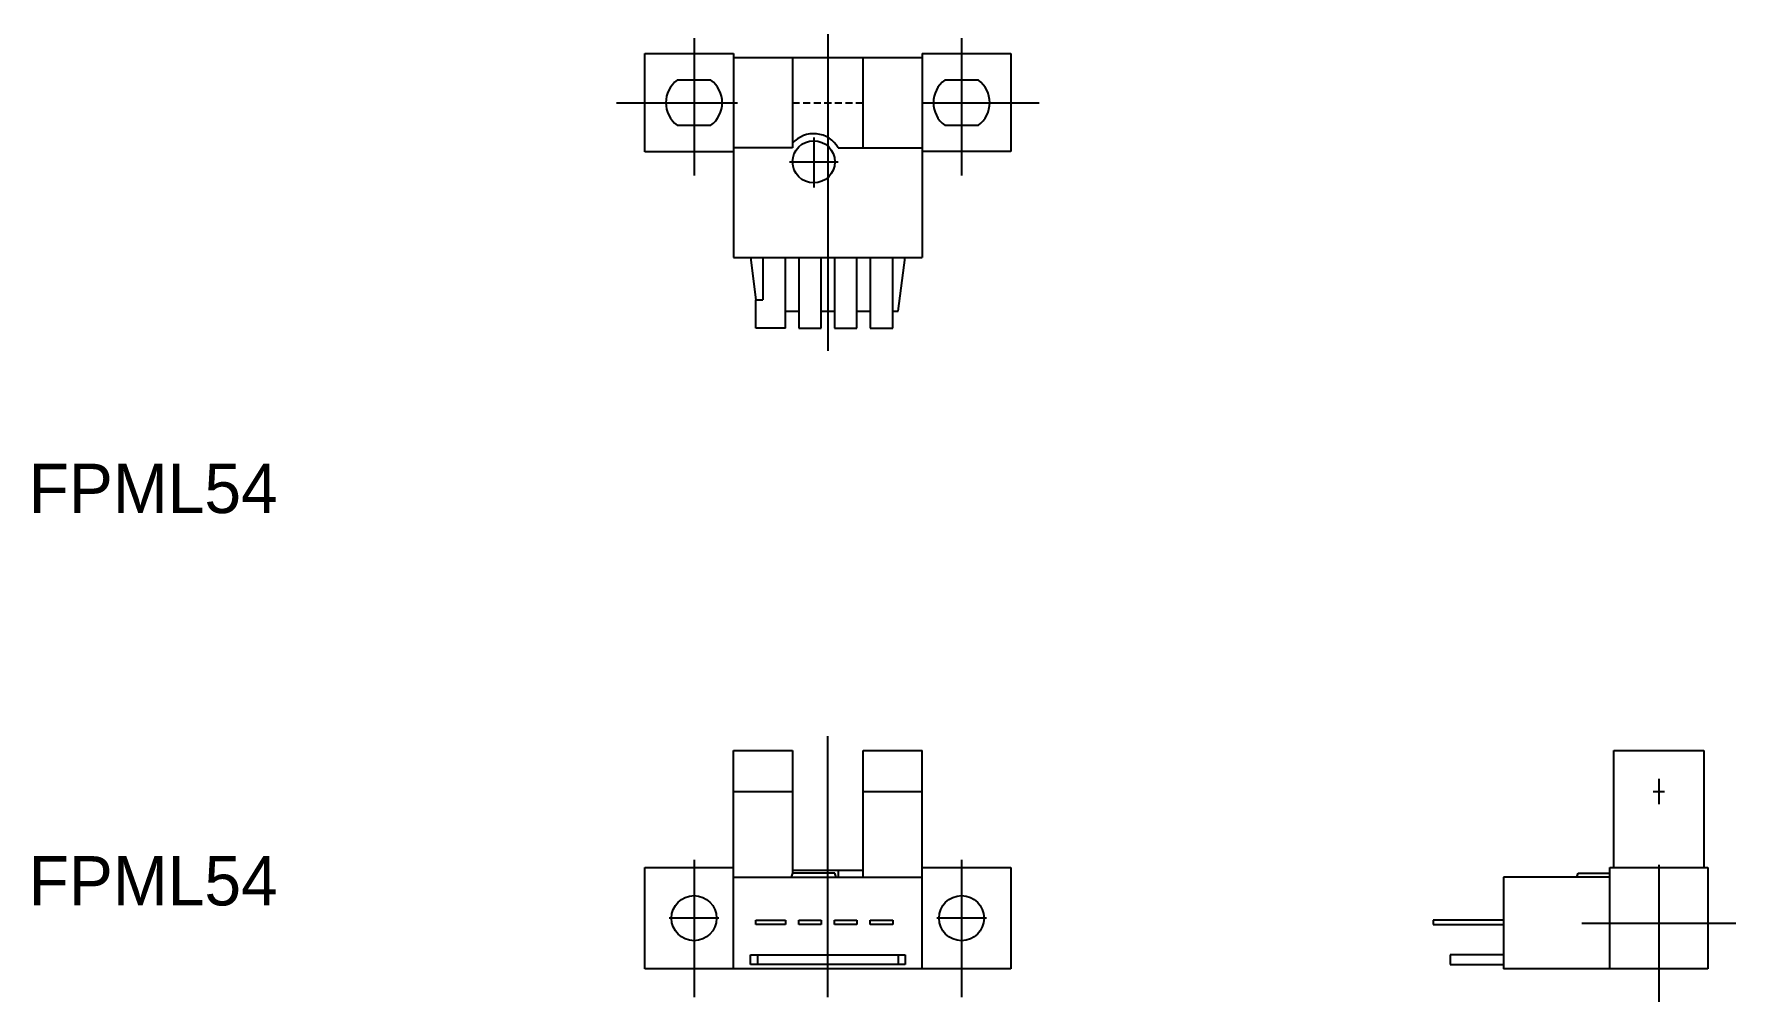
# Model space of a CAD drawing. Extents: x -61 to 60, y 28 to 97.
import ezdxf

# ---------------------------------------------------------------- set-up
doc = ezdxf.new("R2010")
doc.units = 0
doc.linetypes.add('CENTER', pattern=[50.8, 31.75, -6.35, 6.35, -6.35])
doc.linetypes.add('DASHED', pattern=[0.75, 0.5, -0.25])
doc.layers.get('0').update_dxf_attribs({"linetype": 'CONTINUOUS'})
doc.layers.add('CENTER', color=1, linetype='CENTER')

msp = doc.modelspace()

# ---------------------------------------------------------------- linework, layer by layer
at = {"linetype": 'CONTINUOUS'}
for p, q in [((-17.547531, 95.429594), (-11.247531, 95.429594)), ((-17.547531, 95.429594), (-11.247531, 95.429594)), ((-17.547531, 88.429594), (-17.547531, 95.429594)), ((-17.547531, 88.429594), (-17.547531, 95.429594)), ((-11.247531, 95.429594), (-11.247531, 80.929594)), ((-11.247531, 95.429594), (-11.247531, 80.929594)), ((-11.247531, 95.129594), (2.152469, 95.129594)), ((-7.047531, 95.129594), (-7.047531, 88.729594)), ((-7.047531, 95.129594), (-7.047531, 88.729594)), ((-2.047531, 88.729594), (-2.047531, 95.129594)), ((-2.047531, 88.729594), (-2.047531, 95.129594)), ((2.152469, 95.427439), (8.452469, 95.427439)), ((2.152469, 95.427439), (8.452469, 95.427439)), ((2.152469, 95.427439), (2.152469, 80.929594)), ((2.152469, 95.427439), (2.152469, 80.929594)), ((8.452469, 95.427439), (8.452469, 88.454594)), ((8.452469, 95.427439), (8.452469, 88.454594)), ((-12.847531, 93.529594), (-15.247531, 93.529594)), ((-12.847531, 93.529594), (-15.247531, 93.529594)), ((6.152469, 93.529594), (3.752469, 93.529594)), ((6.152469, 93.529594), (3.752469, 93.529594)), ((-15.247531, 90.329594), (-12.847531, 90.329594)), ((-15.247531, 90.329594), (-12.847531, 90.329594)), ((3.752469, 90.329594), (6.152469, 90.329594)), ((3.752469, 90.329594), (6.152469, 90.329594)), ((-11.247531, 88.429594), (-17.547531, 88.429594)), ((-11.247531, 88.429594), (-17.547531, 88.429594)), ((-7.047531, 88.729594), (-11.247531, 88.729594)), ((-7.047531, 88.729594), (-11.247531, 88.729594)), ((-3.81548, 88.729594), (2.152469, 88.729594)), ((8.452469, 88.454594), (2.152469, 88.454594)), ((8.452469, 88.454594), (2.152469, 88.454594)), ((-11.247531, 80.929594), (2.152469, 80.929594)), ((-10.047531, 80.929594), (-9.652794, 77.929594)), ((-9.157531, 80.929594), (-9.157531, 77.929594)), ((-7.557531, 75.929594), (-7.557531, 80.929594)), ((-6.617531, 80.929594), (-6.617531, 75.929594)), ((-5.017531, 75.929594), (-5.017531, 80.929594)), ((-4.077531, 80.929594), (-4.077531, 75.929594)), ((-2.477531, 75.929594), (-2.477531, 80.929594)), ((-1.537531, 80.929594), (-1.537531, 75.929594)), ((0.062469, 75.929594), (0.062469, 80.929594)), ((0.452469, 77.129594), (0.952469, 80.929594)), ((-9.657531, 77.929594), (-9.157531, 77.929594)), ((-9.657531, 75.929594), (-9.657531, 77.929594)), ((-7.557531, 77.129594), (-6.617531, 77.129594)), ((-5.017531, 77.129594), (-4.077531, 77.129594)), ((-2.477531, 77.129594), (-1.537531, 77.129594)), ((0.062469, 77.129594), (0.452469, 77.129594)), ((-7.557531, 75.929594), (-9.657531, 75.929594)), ((-6.617531, 75.929594), (-5.017531, 75.929594)), ((-4.077531, 75.929594), (-2.477531, 75.929594)), ((-1.537531, 75.929594), (0.062469, 75.929594)), ((-11.247531, 30.429594), (-11.247531, 45.929594)), ((-11.247531, 30.429594), (-11.247531, 45.929594)), ((-11.247531, 45.929594), (-7.047531, 45.929594)), ((-11.247531, 45.929594), (-7.047531, 45.929594)), ((-7.047531, 45.929594), (-7.047531, 37.229594)), ((-7.047531, 45.929594), (-7.047531, 37.229594)), ((-2.047531, 45.929594), (2.152469, 45.929594)), ((-2.047531, 45.929594), (2.152469, 45.929594)), ((-2.047531, 36.929594), (-2.047531, 45.929594)), ((-2.047531, 36.929594), (-2.047531, 45.929594)), ((2.152469, 30.429594), (2.152469, 45.929594)), ((2.152469, 30.429594), (2.152469, 45.929594)), ((51.277469, 45.929594), (57.677469, 45.929594)), ((51.277469, 45.929594), (57.677469, 45.929594)), ((51.277469, 37.629594), (51.277469, 45.929594)), ((51.277469, 37.629594), (51.277469, 45.929594)), ((57.677469, 45.929594), (57.677469, 37.629594)), ((57.677469, 45.929594), (57.677469, 37.629594)), ((-11.247531, 43.029594), (-7.047531, 43.029594)), ((-11.247531, 43.029594), (-7.047531, 43.029594)), ((-2.047531, 43.029594), (2.152469, 43.029594)), ((-2.047531, 43.029594), (2.152469, 43.029594)), ((-17.547531, 37.629594), (-11.247531, 37.629594)), ((-17.547531, 37.629594), (-11.247531, 37.629594)), ((-17.547531, 30.429594), (-17.547531, 37.629594)), ((-17.547531, 30.429594), (-17.547531, 37.629594)), ((2.152469, 37.629594), (8.452469, 37.629594)), ((2.152469, 37.629594), (8.452469, 37.629594)), ((8.452469, 37.629594), (8.452469, 30.429594)), ((8.452469, 37.629594), (8.452469, 30.429594)), ((51.002469, 37.629594), (57.952469, 37.629594)), ((51.002469, 37.629594), (57.952469, 37.629594)), ((51.002469, 30.429594), (51.002469, 37.629594)), ((51.002469, 30.429594), (51.002469, 37.629594)), ((57.952469, 37.629594), (57.952469, 30.429594)), ((57.952469, 37.629594), (57.952469, 30.429594)), ((-11.247531, 36.929594), (2.152469, 36.929594)), ((-7.047531, 37.229594), (-7.147531, 36.929594)), ((-7.047531, 37.429594), (-2.047531, 37.429594)), ((-4.047531, 37.229594), (-7.047531, 37.229594)), ((-3.947531, 36.929594), (-4.047531, 37.229594)), ((-3.81548, 37.429594), (-3.81548, 36.929594)), ((51.002469, 36.929594), (43.452469, 36.929594)), ((51.002469, 36.929594), (43.452469, 36.929594)), ((43.452469, 36.929594), (43.452469, 30.429594)), ((43.452469, 36.929594), (43.452469, 30.429594)), ((48.652469, 36.929594), (48.752469, 37.229594)), ((48.752469, 37.229594), (51.002469, 37.229594)), ((-9.657531, 33.579594), (-9.657531, 33.879594)), ((-9.657531, 33.579594), (-9.657531, 33.879594)), ((-9.657531, 33.879594), (-7.557531, 33.879594)), ((-9.657531, 33.879594), (-7.557531, 33.879594)), ((-7.557531, 33.879594), (-7.557531, 33.579594)), ((-7.557531, 33.879594), (-7.557531, 33.579594)), ((-6.617531, 33.879594), (-5.017531, 33.879594)), ((-6.617531, 33.579594), (-6.617531, 33.879594)), ((-5.017531, 33.879594), (-5.017531, 33.579594)), ((-4.077531, 33.579594), (-4.077531, 33.879594)), ((-4.077531, 33.879594), (-2.477531, 33.879594)), ((-2.477531, 33.879594), (-2.477531, 33.579594)), ((-1.537531, 33.879594), (0.062469, 33.879594)), ((-1.537531, 33.579594), (-1.537531, 33.879594)), ((0.062469, 33.879594), (0.062469, 33.579594)), ((38.452469, 33.879594), (38.452469, 33.579594)), ((38.452469, 33.879594), (38.452469, 33.579594)), ((43.452469, 33.879594), (38.452469, 33.879594)), ((43.452469, 33.879594), (38.452469, 33.879594)), ((-7.557531, 33.579594), (-9.657531, 33.579594)), ((-7.557531, 33.579594), (-9.657531, 33.579594)), ((-5.017531, 33.579594), (-6.617531, 33.579594)), ((-2.477531, 33.579594), (-4.077531, 33.579594)), ((0.062469, 33.579594), (-1.537531, 33.579594)), ((38.452469, 33.579594), (43.452469, 33.579594)), ((38.452469, 33.579594), (43.452469, 33.579594)), ((-10.047531, 30.729594), (-10.047531, 31.429594)), ((-10.047531, 30.729594), (-10.047531, 31.429594)), ((-10.047531, 31.429594), (0.952469, 31.429594)), ((-10.047531, 31.429594), (0.952469, 31.429594)), ((-9.547531, 31.429594), (-9.547531, 30.729594)), ((-9.547531, 31.429594), (-9.547531, 30.729594)), ((0.452469, 31.429594), (0.452469, 30.729594)), ((0.452469, 31.429594), (0.452469, 30.729594)), ((0.952469, 31.429594), (0.952469, 30.729594)), ((0.952469, 31.429594), (0.952469, 30.729594)), ((39.652469, 31.429594), (39.652469, 30.729594)), ((39.652469, 31.429594), (39.652469, 30.729594)), ((43.452469, 31.429594), (39.652469, 31.429594)), ((43.452469, 31.429594), (39.652469, 31.429594)), ((8.452469, 30.429594), (-17.547531, 30.429594)), ((8.452469, 30.429594), (-17.547531, 30.429594)), ((0.952469, 30.729594), (-10.047531, 30.729594)), ((0.952469, 30.729594), (-10.047531, 30.729594)), ((39.652469, 30.729594), (43.452469, 30.729594)), ((39.652469, 30.729594), (43.452469, 30.729594)), ((57.952469, 30.429594), (43.452469, 30.429594)), ((57.952469, 30.429594), (43.452469, 30.429594))]:
    msp.add_line(p, q, dxfattribs=at)
at = {"color": 3, "linetype": 'DASHED'}
msp.add_line((-7.047531, 91.929594), (-2.047531, 91.929594), dxfattribs=at)
msp.add_line((-7.047531, 91.929594), (-2.047531, 91.929594), dxfattribs=at)
at = {"linetype": 'CONTINUOUS'}
for centre, radius in [((-5.547531, 87.729594), 1.5), ((-5.547531, 87.729594), 1.5), ((-14.047531, 34.029594), 1.6), ((-14.047531, 34.029594), 1.6), ((4.952469, 34.029594), 1.6), ((4.952469, 34.029594), 1.6)]:
    msp.add_circle(centre, radius, dxfattribs=at)
for centre, start, end in [((-14.047531, 91.929594), 126.869898, 233.130102), ((-14.047531, 91.929594), 126.869898, 233.130102), ((-14.047531, 91.929594), 306.869898, 53.130102), ((-14.047531, 91.929594), 306.869898, 53.130102), ((4.952469, 91.929594), 126.869898, 233.130102), ((4.952469, 91.929594), 126.869898, 233.130102), ((4.952469, 91.929594), 306.869898, 53.130102), ((4.952469, 91.929594), 306.869898, 53.130102), ((-5.547531, 87.729594), 30, 138.590378)]:
    msp.add_arc(centre, 2, start, end, dxfattribs=at)
at = {"layer": 'CENTER', "linetype": 'CENTER'}
for p, q in [((-4.547531, 96.802941), (-4.547531, 74.312237)), ((-14.047531, 96.502852), (-14.047531, 86.763591)), ((4.952469, 96.502852), (4.952469, 86.763591)), ((-19.547531, 91.929594), (-10.962724, 91.929594)), ((-19.547531, 91.929594), (-10.962724, 91.929594)), ((2.152469, 91.929594), (10.452469, 91.929594)), ((-5.547531, 89.453673), (-5.547531, 85.914315)), ((-7.263899, 87.729594), (-3.813377, 87.729594)), ((-4.547531, 28.429594), (-4.547531, 46.941897)), ((54.477469, 43.929594), (54.477469, 42.129594)), ((54.077469, 43.029594), (54.877469, 43.029594)), ((-14.047531, 38.168855), (-14.047531, 28.429594)), ((4.952469, 38.168855), (4.952469, 28.429594)), ((54.477469, 37.818855), (54.477469, 28.079594)), ((54.477469, 37.818855), (54.477469, 28.079594)), ((-14.047531, 35.789594), (-14.047531, 32.269594)), ((4.952469, 35.789594), (4.952469, 32.269594)), ((-12.287531, 34.029594), (-15.807531, 34.029594)), ((6.712469, 34.029594), (3.192469, 34.029594)), ((49.002469, 33.679594), (59.952469, 33.679594)), ((49.002469, 33.679594), (59.952469, 33.679594))]:
    msp.add_line(p, q, dxfattribs=at)

# ---------------------------------------------------------------- texts
for p in [(-61.308498, 62.791437), (-61.308498, 34.932188)]:
    msp.add_text('FPML54', height=3.5).set_placement(p)

doc.saveas('drawing.dxf')
